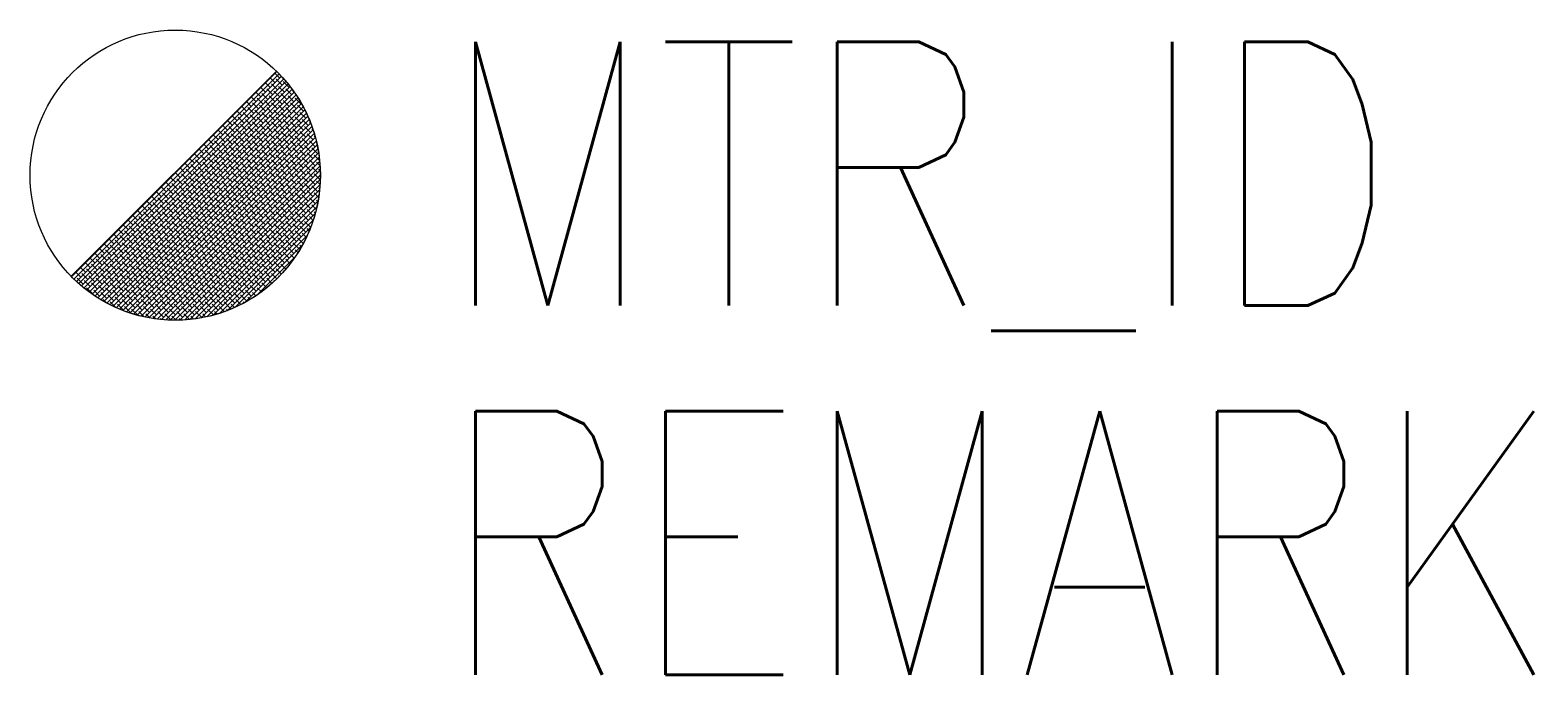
# Model space of a CAD drawing. Header units: millimetres. Extents: x -136 to 1289, y -474 to 138.
import ezdxf

# ---------------------------------------------------------------- set-up
doc = ezdxf.new("R2010")
doc.units = ezdxf.units.MM
doc.header["$LTSCALE"] = 1.51
for name, color, linetype in [('LG_MTR', 7, 'CONTINUOUS'), ('LG_TEXT_MTR_id', 7, 'CONTINUOUS'), ('LG_TEXT_MTR_remark', 7, 'CONTINUOUS')]:
    doc.layers.add(name, color=color, linetype=linetype)
doc.styles.add('ROMANS', font='romans.shx', dxfattribs={"width": 0.8})

msp = doc.modelspace()

# ---------------------------------------------------------------- hatches: boundary and pattern name
at = {"layer": 'LG_MTR'}
h = msp.add_hatch(dxfattribs=at)
h.set_pattern_fill('ANSI38', color=256, style=0)
edge = h.paths.add_edge_path()
edge.add_line((-96.6, -95.8), (97.8, 98.6))
edge.add_line((97.8, 98.6), (99.2, 97.2))
edge.add_arc((2, 0), 137.5, -135, 45, ccw=False)
edge.add_line((-95.2, -97.2), (-96.6, -95.8))

# ---------------------------------------------------------------- linework, layer by layer
msp.add_lwpolyline([(-96.6, -95.8), (97.8, 98.6), (99.2, 97.2, -1), (-95.2, -97.2)], format="xyb", close=True, dxfattribs=at)
msp.add_circle((2, 0), 137.5, dxfattribs=at)

# ---------------------------------------------------------------- texts
at = {"layer": 'LG_TEXT_MTR_id', "style": 'ROMANS', "width": 0.8}
msp.add_attdef('MTR_ID', (252.1, -123.6), 'AAAA.ZZ.SS.MXX', height=250, dxfattribs=at)
at = {"layer": 'LG_TEXT_MTR_remark', "style": 'ROMANS', "width": 0.8}
msp.add_attdef('REMARK', (252.1, -473.6), '', height=250, dxfattribs=at)

doc.saveas('drawing.dxf')
